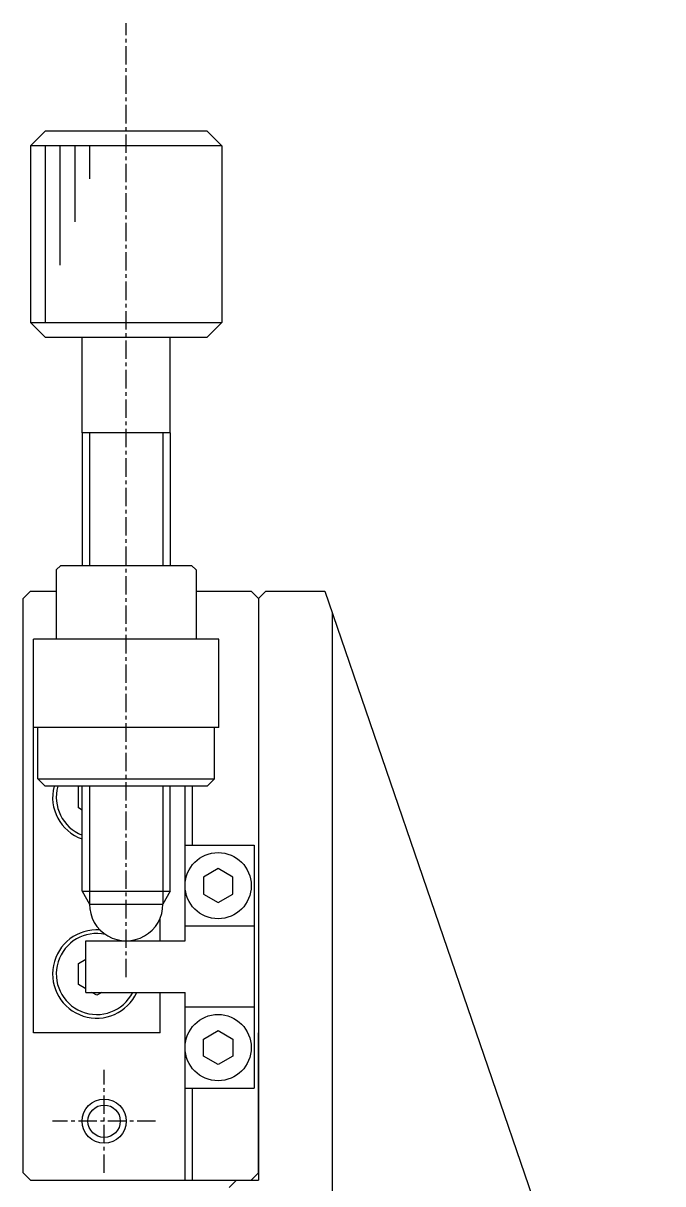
# Model space of a CAD drawing. Extents: x 382 to 585, y 37 to 232.
# Drawn here: x 517.9 to 561.3, y 153.6 to 232.5 of the extents above; entities that cross this region are included whole.
import ezdxf

# ---------------------------------------------------------------- set-up
doc = ezdxf.new("R2010")
doc.units = 0
doc.linetypes.add('CENTER', pattern=[2, 1.25, -0.25, 0.25, -0.25])
doc.layers.get('0').update_dxf_attribs({"linetype": 'CONTINUOUS'})
doc.layers.add('006', color=7, linetype='CONTINUOUS')
doc.layers.add('CENTER', color=1, linetype='CENTER')

msp = doc.modelspace()

# ---------------------------------------------------------------- linework, layer by layer
at = {"color": 7, "linetype": 'CONTINUOUS'}
for p, q in [((519.366, 225.147), (518.366, 224.147)), ((530.366, 225.147), (519.366, 225.147)), ((530.366, 225.147), (531.366, 224.147)), ((531.366, 224.147), (518.366, 224.147)), ((518.366, 224.147), (518.366, 212.147)), ((531.366, 224.147), (531.366, 212.147)), ((519.366, 211.147), (518.366, 212.147)), ((518.366, 212.147), (531.366, 212.147)), ((530.366, 211.147), (531.366, 212.147)), ((519.366, 211.147), (530.366, 211.147)), ((521.866, 204.647), (521.866, 211.147)), ((527.866, 204.647), (527.866, 211.147)), ((527.866, 204.647), (521.866, 204.647)), ((521.866, 204.647), (521.866, 195.647)), ((527.866, 204.647), (527.866, 195.647)), ((520.416, 195.647), (520.116, 195.347)), ((520.416, 195.647), (529.316, 195.647)), ((529.316, 195.647), (529.616, 195.347)), ((520.116, 195.347), (520.116, 190.647)), ((529.616, 195.347), (529.616, 190.647)), ((517.866, 193.397), (518.366, 193.897)), ((517.866, 154.397), (517.866, 193.397)), ((518.366, 193.897), (520.116, 193.897)), ((529.616, 193.897), (533.366, 193.897)), ((533.366, 193.897), (533.866, 193.397)), ((533.866, 193.397), (533.366, 193.897)), ((534.366, 193.897), (533.866, 193.397)), ((533.866, 193.397), (533.866, 153.897)), ((533.866, 193.397), (533.866, 183.897)), ((534.366, 193.897), (538.366, 193.897)), ((538.366, 193.897), (561.338, 126.897)), ((538.866, 192.439), (538.866, 123.897)), ((518.866, 181.147), (518.866, 184.647)), ((530.866, 181.147), (530.866, 184.647)), ((519.366, 180.647), (518.866, 181.147)), ((518.866, 181.147), (530.866, 181.147)), ((530.366, 180.647), (519.366, 180.647)), ((521.616, 180.619), (521.665, 180.647)), ((521.616, 179.175), (521.616, 180.619)), ((521.866, 173.513), (521.866, 180.647)), ((527.866, 173.513), (527.866, 180.647)), ((528.866, 176.647), (528.866, 180.647)), ((529.366, 176.647), (529.366, 180.647)), ((530.366, 180.647), (530.866, 181.147)), ((521.866, 179.031), (521.616, 179.175)), ((528.866, 176.647), (533.566, 176.647)), ((528.866, 170.147), (528.866, 176.647)), ((533.566, 176.647), (533.566, 160.147)), ((531.116, 175.052), (530.116, 174.474)), ((532.116, 174.474), (531.116, 175.052)), ((530.116, 174.474), (530.116, 173.32)), ((532.116, 173.32), (532.116, 174.474)), ((521.866, 173.513), (522.366, 172.647)), ((521.866, 173.513), (527.866, 173.513)), ((527.866, 173.513), (527.366, 172.647)), ((522.366, 172.647), (527.366, 172.647)), ((530.116, 173.32), (531.116, 172.742)), ((531.116, 172.742), (532.116, 173.32)), ((527.166, 170.147), (527.166, 171.667)), ((533.566, 171.147), (528.866, 171.147)), ((522.116, 166.647), (522.116, 170.147)), ((522.116, 170.147), (528.866, 170.147)), ((521.616, 168.619), (522.116, 168.907)), ((521.616, 167.175), (521.616, 168.619)), ((522.116, 166.887), (521.616, 167.175)), ((522.116, 166.647), (528.866, 166.647)), ((522.866, 166.454), (522.531, 166.647)), ((523.201, 166.647), (522.866, 166.454)), ((527.166, 163.897), (527.166, 166.647)), ((528.866, 160.147), (528.866, 166.647)), ((533.566, 165.647), (528.866, 165.647)), ((530.116, 163.474), (531.116, 164.052)), ((531.116, 164.052), (532.116, 163.474)), ((527.166, 163.897), (518.566, 163.897)), ((530.116, 162.32), (530.116, 163.474)), ((532.116, 163.474), (532.116, 162.32)), ((533.866, 154.397), (533.866, 163.897)), ((531.116, 161.742), (530.116, 162.32)), ((532.116, 162.32), (531.116, 161.742)), ((528.866, 160.147), (533.566, 160.147)), ((528.866, 153.897), (528.866, 160.147)), ((529.366, 153.897), (529.366, 160.147)), ((517.866, 154.397), (518.366, 153.897)), ((518.366, 153.897), (533.366, 153.897)), ((532.366, 153.897), (531.866, 153.397)), ((532.366, 153.897), (533.866, 153.897)), ((533.866, 154.397), (533.366, 153.897)), ((533.866, 154.397), (533.366, 153.897))]:
    msp.add_line(p, q, dxfattribs=at)
at = {"color": 3, "linetype": 'CONTINUOUS'}
for p, q in [((519.366, 224.147), (519.366, 212.147)), ((520.366, 224.147), (520.366, 216.031)), ((521.366, 224.147), (521.366, 218.976)), ((522.366, 224.147), (522.366, 221.913)), ((522.366, 204.647), (522.366, 195.647)), ((527.366, 204.647), (527.366, 195.647)), ((522.366, 180.647), (522.366, 172.647)), ((527.366, 180.647), (527.366, 172.647))]:
    msp.add_line(p, q, dxfattribs=at)
at = {"color": 7, "linetype": 'CONTINUOUS'}
for centre, radius in [((531.116, 173.897), 2.25), ((531.116, 162.897), 2.25), ((523.366, 157.897), 1.1)]:
    msp.add_circle(centre, radius, dxfattribs=at)
at = {"color": 3, "linetype": 'CONTINUOUS'}
msp.add_circle((523.366, 157.897), 1.5, dxfattribs=at)
at = {"color": 7, "linetype": 'CONTINUOUS'}
for centre, radius, start, end in [((522.866, 179.897), 3, 165.5225, 250.5288), ((522.866, 179.897), 2.75, 164.17339, 248.67634), ((522.866, 179.897), 2.75, 259.5243, 259.52442), ((522.866, 179.897), 3, 260.40591, 260.40602), ((524.866, 172.647), 2.5, 179.99997, 0), ((522.866, 167.897), 3, 85.74093, 335.37563), ((522.866, 167.897), 2.75, 77.62968, 332.96425)]:
    msp.add_arc(centre, radius, start, end, dxfattribs=at)
at = {"layer": '006'}
for p, q in [((531.166, 190.647), (518.566, 190.647)), ((518.566, 163.897), (518.566, 190.647)), ((531.166, 184.647), (531.166, 190.647)), ((531.166, 184.647), (518.566, 184.647))]:
    msp.add_line(p, q, dxfattribs=at)
at = {"layer": 'CENTER', "color": 1, "linetype": 'CENTER'}
for p, q in [((524.866, 167.673), (524.866, 232.475)), ((523.366, 154.397), (523.366, 161.397)), ((526.866, 157.897), (519.866, 157.897))]:
    msp.add_line(p, q, dxfattribs=at)

doc.saveas('drawing.dxf')
